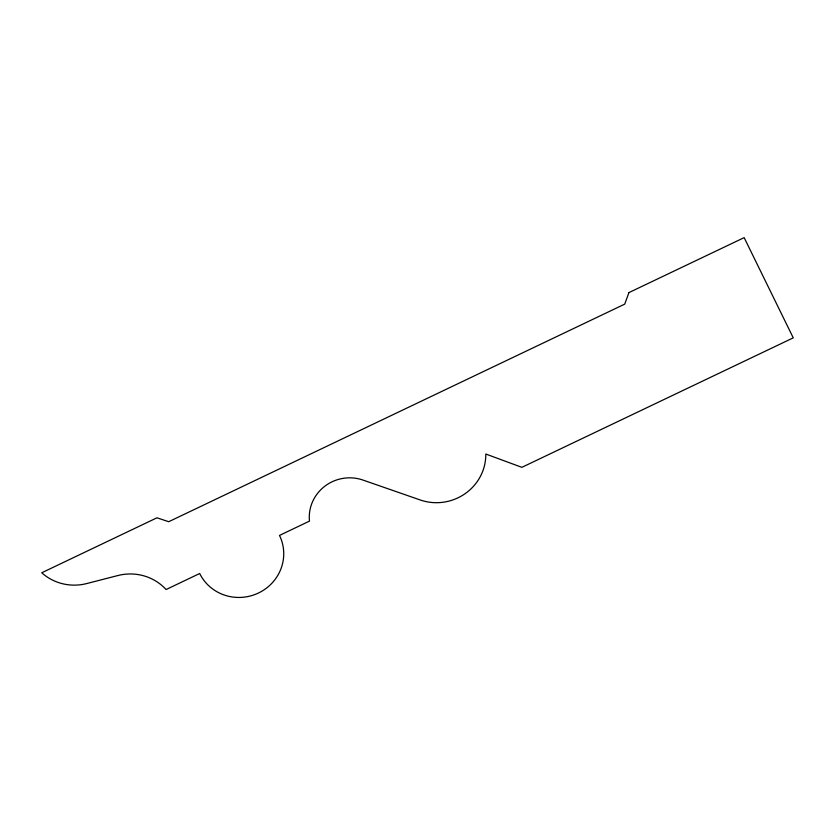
<?xml version="1.0" encoding="UTF-8"?>
<svg xmlns="http://www.w3.org/2000/svg" width="835" height="835" viewBox="0 0 835 835"><rect width="100%" height="100%" fill="white"/><g stroke="black" fill="none" stroke-linecap="round" stroke-linejoin="round"><path stroke-width="1.25" d="M628.943 292.594L624.737 304.117L168.712 521.708L156.959 517.804L41.75 572.768A48.68 47.178 -16.2 0 0 86.767 583.55L117.839 575.545A48.68 47.178 -16.2 0 1 166.082 589.541L199.68 573.509A44.255 42.888 -16.2 0 0 258.464 593.017A44.255 42.888 -16.2 0 0 279.495 535.423L309.482 521.113A39.829 38.598 -16.2 0 1 362.933 480.052L420.235 499.977A48.68 47.178 -16.2 0 0 485.803 454.021L521.865 467.339L793.25 337.851L744.152 237.631L628.943 292.594"/></g></svg>
